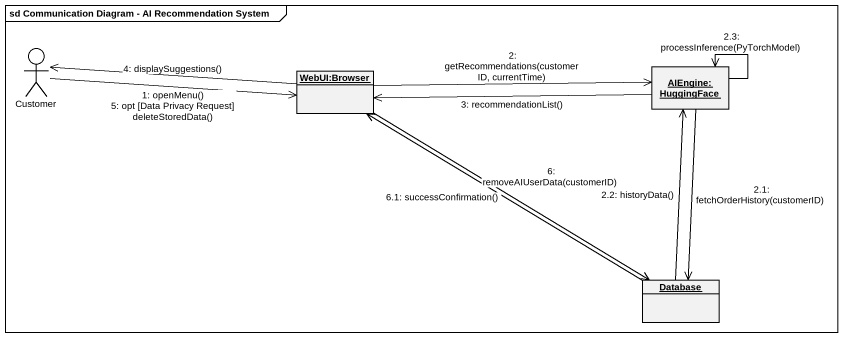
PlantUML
@startuml
mainframe sd Communication Diagram - AI Recommendation System
allowmixing
hide circle
hide empty members
actor Customer
object "WebUI:Browser" as WebUI_Browser
object "AIEngine:HuggingFace" as AIEngine_HuggingFace
object "Database" as Database_
Customer -right-> WebUI_Browser : 1: openMenu()\n5: opt [Data Privacy Request] deleteStoredData()
WebUI_Browser -right-> AIEngine_HuggingFace : 2: getRecommendations(customerID, currentTime)
AIEngine_HuggingFace --> Database_ : 2.1: fetchOrderHistory(customerID)
Database_ -up-> AIEngine_HuggingFace : 2.2: historyData()
AIEngine_HuggingFace --> AIEngine_HuggingFace : 2.3: processInference(PyTorchModel)
AIEngine_HuggingFace -left-> WebUI_Browser : 3: recommendationList()
WebUI_Browser -left-> Customer : 4: displaySuggestions()
WebUI_Browser --> Database_ : 6: removeAIUserData(customerID)
Database_ -up-> WebUI_Browser : 6.1: successConfirmation()
@enduml
